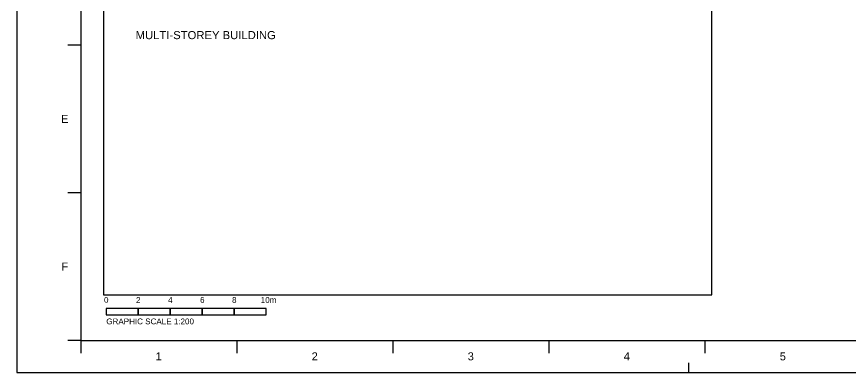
# Model space of a CAD drawing. Header units: metres. Extents: x 0 to 3661, y -5 to 371.
# Drawn here: x 3377 to 3429.1, y 0 to 22.2 of the extents above; entities that cross this region are included whole.
import ezdxf

# ---------------------------------------------------------------- set-up
doc = ezdxf.new("R2010")
doc.units = ezdxf.units.M
doc.header["$MEASUREMENT"] = 0
for name, color, linetype in [('A3_FRAME', 7, 'Continuous'), ('A3_SHEET', 7, 'Continuous'), ('AXIS', 8, 'Continuous'), ('SHOPS', 8, 'Continuous'), ('TB_LABELS', 7, 'Continuous'), ('TB_LINES_THIN', 7, 'Continuous'), ('TB_SYMBOLS', 7, 'Continuous')]:
    doc.layers.add(name, color=color, linetype=linetype)
doc.styles.get("Standard").update_dxf_attribs({"font": 'arial.ttf'})

msp = doc.modelspace()

# ---------------------------------------------------------------- linework, layer by layer
at = {"layer": 'A3_FRAME'}
msp.add_line((3419, 0), (3419, 0.6), dxfattribs=at)
msp.add_lwpolyline([(3381, 2), (3459, 2), (3459, 57.4), (3381, 57.4)], close=True, dxfattribs=at)
at = {"layer": 'A3_SHEET'}
msp.add_lwpolyline([(3377, 0), (3461, 0), (3461, 59.4), (3377, 59.4)], close=True, dxfattribs=at)
at = {"layer": 'SHOPS'}
msp.add_lwpolyline([(3382.433, 4.84), (3420.433, 4.84), (3420.433, 22.84), (3400.433, 22.84), (3400.433, 42.84), (3382.433, 42.84)], close=True, dxfattribs=at)
at = {"layer": 'TB_LINES_THIN'}
for p, q in [((3381, 20.467), (3380.2, 20.467)), ((3381, 11.233), (3380.2, 11.233)), ((3381, 2), (3380.2, 2)), ((3381, 2), (3381, 1.2)), ((3390.75, 2), (3390.75, 1.2)), ((3400.5, 2), (3400.5, 1.2)), ((3410.25, 2), (3410.25, 1.2)), ((3420, 2), (3420, 1.2))]:
    msp.add_line(p, q, dxfattribs=at)
at = {"layer": 'TB_SYMBOLS'}
for points in [[(3382.6, 3.6), (3384.6, 3.6), (3384.6, 4), (3382.6, 4)], [(3384.6, 3.6), (3386.6, 3.6), (3386.6, 4), (3384.6, 4)], [(3386.6, 3.6), (3388.6, 3.6), (3388.6, 4), (3386.6, 4)], [(3388.6, 3.6), (3390.6, 3.6), (3390.6, 4), (3388.6, 4)], [(3390.6, 3.6), (3392.6, 3.6), (3392.6, 4), (3390.6, 4)]]:
    msp.add_lwpolyline(points, close=True, dxfattribs=at)

# ---------------------------------------------------------------- texts
at = {"layer": 'AXIS'}
msp.add_text('MULTI-STOREY BUILDING', height=0.504, dxfattribs=at).set_placement((3384.433, 20.84))
at = {"layer": 'TB_LABELS'}
for s, height, p in [('E', 0.5, (3379.767, 15.6)), ('F', 0.5, (3379.787, 6.367)), ('0', 0.36, (3382.46, 4.347)), ('2', 0.36, (3384.46, 4.347)), ('4', 0.36, (3386.46, 4.347)), ('6', 0.36, (3388.46, 4.347)), ('8', 0.36, (3390.46, 4.347)), ('10m', 0.36, (3392.251, 4.347)), ('GRAPHIC SCALE 1:200', 0.36, (3382.6, 3.007)), ('1', 0.5, (3385.681, 0.75)), ('2', 0.5, (3395.431, 0.75)), ('3', 0.5, (3405.181, 0.75)), ('4', 0.5, (3414.931, 0.75)), ('5', 0.5, (3424.681, 0.75))]:
    msp.add_text(s, height=height, dxfattribs=at).set_placement(p)

doc.saveas('drawing.dxf')
